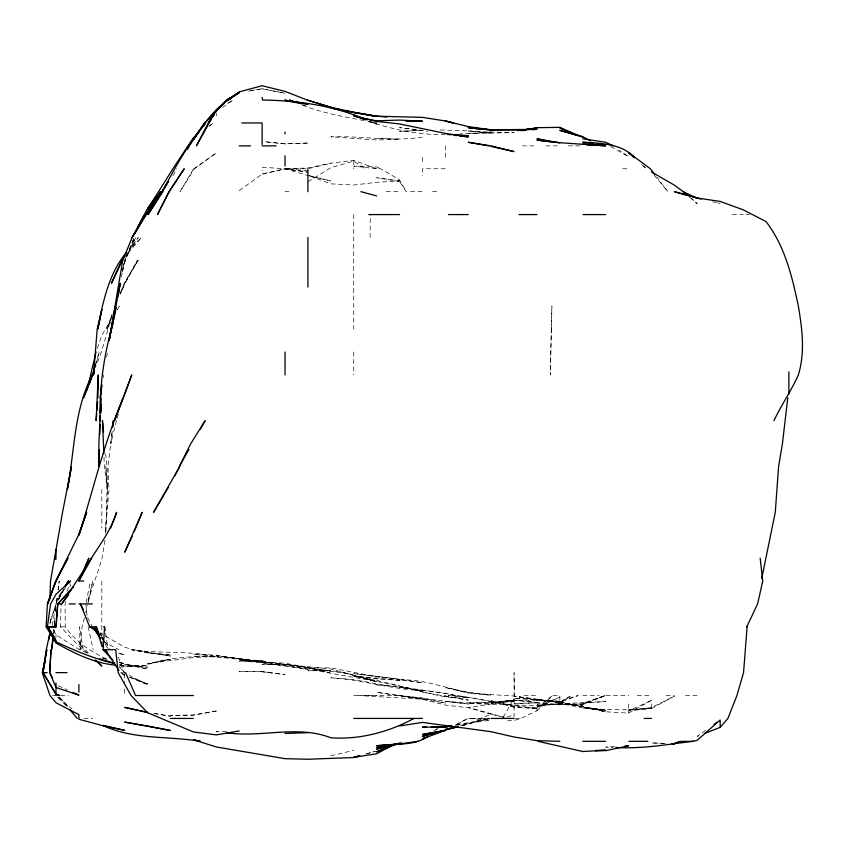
<?xml version="1.0" encoding="UTF-8"?>
<svg xmlns="http://www.w3.org/2000/svg" width="845" height="845" viewBox="0 0 845 845"><rect width="100%" height="100%" fill="white"/><g stroke="black" fill="none" stroke-linecap="round" stroke-linejoin="round"><path stroke-width="0.63" stroke-dasharray="4.22 3.17" d="M370.11 237.477L370.279 214.577M87.595 653.153L78.902 646.098L60.513 626.821L61.072 603.921M105.889 531.389L107.526 489.403L106.966 466.503L105.688 453.776M54.967 617.611L54.281 625.501L54.957 619.322M55.548 611.041L56.002 605.78M103.544 377.43L103.787 374.895M55.738 611.822L56.002 609.329M53.425 633.18L53.995 628.088M56.805 602.643L57.523 596.285M58.231 589.926L59.234 581.011L58.041 589.926M56.33 602.643L57.185 596.285M53.795 634.458L54.714 628.088M104.949 540.304L101.812 559.559L87.912 601.503M54.344 625.564L54.967 621.804M52.179 625.553L55.781 605.189M106.65 357.076L107.347 353.263M86.148 602.643L90.383 581.011M121.395 276.917L122.166 273.104M122.419 271.837L123.433 266.745M123.697 265.467L124.204 262.922M88.313 602.643L92.813 581.011L87.468 602.643M122.377 270.558L123.254 266.745M123.55 265.467L124.13 262.922M116.452 420.694L110.832 443.604L112.237 430.876L107.928 466.503L108.973 489.403L105.224 533.934L106.639 512.313L106.945 489.403L105.794 466.503L107.442 489.403L104.357 466.503L103.967 456.321M122.557 271.002L125.229 260.376L134.281 237.477L124.711 260.376L135.707 237.477L130.817 246.307M84.373 617.917L82.039 626.821L80.159 649.72L79.567 626.821L83.127 649.72L78.902 642.781L89.581 654.252M85.704 612.826L87.711 605.189M96.161 363.445L99.224 351.995L96.045 362.843M65.773 601.503L65.086 603.921L65.245 626.821C75.987 642.179 92.031 652.731 109.047 659.998M69.892 587.043L70.579 584.634M117.17 418.286L118.596 413.469M125.229 260.376L124.711 261.982L134.281 237.477M55.612 605.126L49.76 623.209L55.612 605.168M111.92 315.829L101.4 351.995L96.33 365.251M97.291 348.446L101.812 335.433L111.128 319.273M106.935 329.085L112.079 314.625L106.935 329.085L110.663 322.22M120.339 292.93L124.711 282.177L138.242 260.376L124.711 283.286L120.655 292.93M120.159 294.134L124.711 283.286L137.376 260.376L125.06 283.286L120.655 293.342M66.871 591.32L70.029 584.455M117.487 309.619L119.346 306.186L117.297 309.46M57.904 600.478L64.864 587.888M173.067 175.602L176.901 168.768M503.208 717.31L514.056 698.245L514.056 716.993M61.632 591.901L56.002 600.605L65.931 587.201M124.711 257.345L138.221 237.477L129.961 248.588M128.07 253.035L141.506 237.477L129.127 249.888M536.955 710.719L552.588 695.53L559.855 695.53L559.855 703.325L536.955 706.684L559.855 697.125L536.955 707.867L536.955 710.719L521.006 718.43L514.056 720.447L507.697 720.373M536.955 707.867L552.588 695.53M435.978 730.017L438.059 728.432M209.518 125.979L213.542 122.969L209.306 126.074M239.219 190.6L262.13 174.091L285.029 168.842L307.929 167.965L330.839 163.191L353.738 160.296L376.638 168.768L380.641 168.768L399.537 179.774L406.265 191.678L399.537 181.485L399.537 179.774M705.607 730.386L697.273 736.333L700.896 734.918M433.897 730.893L437.023 728.707M222.594 107.357L233.051 100.059L226.354 104.136M559.855 703.325L571.262 695.53L559.855 702.332L578.181 695.53L559.855 701.044L514.056 700.125L491.156 702.448L468.246 702.903L445.347 701.456L468.246 704.012L399.537 695.615L363.096 695.53M307.929 181.823L330.839 167.711L353.738 161.068L365.209 168.768M285.029 664.561L330.839 668.934L376.638 681.609L353.738 675.947L376.638 680.32L422.447 691.59C384.771 681.471 346.059 676.739 307.929 668.902C269.777 664.793 231.952 655.783 193.42 656.544L216.32 656.269L193.42 657.59L147.611 663.578L170.521 659.206L147.611 664.328C192.47 650.724 239.748 657.368 285.029 664.93L262.13 664.339L285.029 664.561L307.929 667.539L285.029 663.167L262.13 662.11L239.219 658.931L285.029 664.445L307.929 669.567L285.029 665.691L239.219 660.315C269.544 661.751 300.017 665.068 329.455 672.631L307.929 667.539L285.029 664.286L330.839 670.962L307.929 667.93L330.839 667.899L376.638 676.856L399.537 679.433L353.738 673.571L399.537 679.148L422.447 682.823L399.537 679.919C431.098 678.609 459.743 695.213 491.156 695.065L468.246 692.192L445.347 687.555L468.246 693.058L514.056 696.048L559.855 702.438L536.955 699.428L514.056 698.424L536.955 699.459L559.855 702.681L514.056 696.227L536.955 699.681L559.855 702.015L605.664 711.796L628.564 713.106L651.474 700.357L651.474 708.522L628.564 709.863L605.664 709.546L582.765 708.047L605.664 710.318L559.855 703.072L582.765 706.663L605.664 711.627L582.765 707.307L605.664 710.043L582.765 707.899L559.855 703.462L582.765 705.913L559.855 703.927L536.955 705.691L468.246 703.526L491.156 703.325L514.056 701.308L491.156 703.315L514.056 700.125L536.955 702.512L514.056 700.082L491.156 702.406L468.246 702.903M651.474 708.522L674.373 696.153L651.474 707.603L628.564 709.863L651.474 708.321L628.564 710.941L651.474 700.357M455.529 724.968L467.961 718.43L455.529 725.073L489.878 718.672M399.537 742.998L401.829 741.889M604.925 695.53L582.765 704.656L559.855 704.645L582.765 703.959L605.664 695.53L582.765 703.41L605.664 701.498L536.955 704.91L582.765 703.959L604.925 695.53L628.828 695.53M503.208 717.247L491.156 714.289L480.594 718.43L468.246 718.43L491.156 720.162M507.169 717.035L514.056 714.933M462.226 725.506L485.495 718.43L463.155 725.665M365.79 754.078L375.433 751.321L364.586 754.321M460.62 725.644L489.878 718.725L468.246 718.43M309.207 168.461L330.839 163.191M330.839 755.863L353.738 750.371M455.529 725.211L489.878 720.278M514.056 700.125L468.246 707.751L445.347 705.057L422.447 699.227L376.638 692.266L422.447 698.995L399.537 695.53L422.447 697.981L445.347 703.008L422.447 699.195L358.048 695.53M422.447 137.154C391.995 141.928 361.406 135.696 330.839 136.837L376.638 139.974L399.537 139.214L376.638 138.379M614.568 746.61L605.664 747.096L613.301 747.36M422.447 130.257L399.537 131.376L422.447 130.362L399.537 127.616L427.538 131.387M226.502 731.337L216.32 731.654L220.144 732.045M440.256 129.972L468.246 130.869L491.156 133.172L468.246 130.975L491.156 132.158L468.246 133.658L460.62 133.425M522.358 145.868L536.955 145.868M545.87 145.868L559.855 145.868M568.315 145.868L582.765 145.868M307.929 170.679L284.966 168.768L307.929 172.116L285.029 168.937L262.13 174.091L262.13 170.257M287.068 168.768L306.629 168.768M445.347 168.768L422.447 168.768L422.447 175.602M622.585 168.768L628.564 168.768M285.029 191.678L288.927 191.678M386.228 191.678L399.537 191.678M410.448 191.678L422.447 191.678M432.46 191.678L438.544 191.678M732.351 214.577L743.082 214.577M745.977 214.577L749.43 214.577M60.513 626.821L67.516 626.821M120.677 672.631L124.711 673.106M52.39 695.53L55.759 695.53M60.513 695.53L68.234 695.53M353.738 695.53L376.638 695.53M514.626 695.53L514.056 695.53L514.056 672.631L514.626 695.53L514.056 695.393M523.953 695.53L536.955 695.53M582.765 695.53L599.179 695.53M637.214 695.53L651.474 695.53M666.124 695.53L674.373 695.53M685.475 695.53L697.273 695.53M83.919 718.43L92.675 718.43M515.207 718.43L521.006 718.43M262.13 671.68L239.219 671.3L262.13 671.712L285.029 674.627L262.13 671.712L271.551 672.631M665.469 743.378L651.474 742.956L665.469 743.41M445.347 134.682C421.011 134.915 396.759 130.447 373.68 122.969L376.638 124.109L367.934 121.49M262.13 167.247L285.029 168.768L307.929 175.559L330.839 180.978L309.207 175.623M376.638 684.978C430.665 688.886 483.446 701.149 536.955 708.67C506.873 707.519 478.471 696.217 448.146 695.53L468.246 697.452C444.523 700.325 422.69 689.911 399.537 687.27L422.447 690.714M376.638 168.768L353.738 166.138L376.638 166.951L380.641 168.768M422.447 690.354L445.347 693.238L455.064 695.53M119.62 665.733L124.711 666.483L147.611 665.438L124.711 665.987L119.62 664.751M262.13 662.1L216.32 655.762L239.219 658.857L216.32 655.097L193.42 654.294L216.32 656.628C188.467 650.227 159.779 653.977 131.788 649.72L147.611 652.034L133.288 649.72L124.711 647.207L99.9 632.884L101.812 634.394M153.98 713.613L170.521 716.222L153.98 713.317M399.537 181.485L376.638 177.756L399.537 180.862L376.638 182.33L353.738 185.044L330.839 183.851L307.929 175.306M422.447 692.161L468.246 700.104L443.213 695.53M363.92 120.571C342.711 116.441 321.174 112.723 301.031 104.674M369.001 121.522L376.638 122.969L372.825 121.986M119.62 662.543L147.611 668.976L124.711 664.54L147.611 667.138L124.711 665.987L119.62 664.666M119.62 662.628L124.711 663.747L119.62 662.448M712.546 201.744L716.359 202.631M717.637 202.927L720.172 203.518M103.079 658.234L109.449 659.861M301.57 104.495L307.929 106.164M491.156 714.289L468.246 707.54L504.423 717.31M118.543 653.217L124.711 655.16L117.677 652.446M101.812 657.906L105.424 659.237M119.895 664.54L124.711 666.314L119.895 664.371M370.3 121.596L373.849 122.969L370.3 121.49M129.538 677.31L147.611 684.788L129.296 675.44M58.294 685.77L67.452 689.942M86.718 652.953L78.902 649.319L56.002 634.806L52.527 627.962M102.953 641.471L118.997 649.72M610.713 146.502L628.564 156.695L619.438 150.199M57.999 697.188L71.941 708.839M689.678 197.265L697.273 203.656L691.559 198.522M641.725 164.532L646.425 168.768L643.605 166.095M100.08 634.426L101.812 636.105L99.985 634.257M57.84 697.357L66.079 705.607M119.314 666.895L124.711 672.631L119.599 666.652M59.689 697.442L69.301 707.93M59.625 697.516L67.177 706.483M653.945 174.936L667.941 191.678L656.956 177.249M105.488 642.464L109.913 648.685M87.626 617.663L91.83 625.68M105.319 644.059L107.653 648.59M118.363 656.956L124.088 672.631M88.112 626.821L93.193 649.72M105.583 633.18L108.033 648.453M85.905 603.921L87.014 615.371M50.383 619.184L50.668 625.553M628.564 703.969L628.564 713.106M445.347 145.868L445.347 158.089M422.447 157.307L422.447 164.131M353.738 160.296L353.738 168.768M353.738 214.577L353.738 329.085M353.738 351.995L353.738 374.895M216.32 113.536L216.32 115.807M124.711 673.898L124.711 682.802M124.711 689.171L124.711 695.53M101.812 489.403L101.812 528.125M101.812 581.011L101.812 635.725M56.002 634.806L56.002 637.426M551.299 329.085L550.306 374.895L551.922 306.186L551.299 329.085M63.956 589.028L57.893 600.478L63.924 589.028M193.42 169.106L180.048 191.678L194.392 168.768L216.32 152.924L193.42 169.106M216.32 710.994L193.42 715.187L170.521 715.451L193.42 714.986L216.32 710.994M262.13 88.757L248.134 91.207L262.13 88.852L285.029 93.246L262.13 88.757M491.156 132.073L468.246 133.658L514.056 132.538L491.156 132.073M307.929 143.048L285.029 143.904L264.675 141.738L285.029 143.851L307.929 143.048M536.955 702.818L514.056 703.526L536.955 702.86L559.855 704.804L536.955 702.818M330.839 670.507L307.929 670.845C331.398 669.335 354.456 674.511 376.638 681.704L344.454 672.631L330.839 670.507M262.13 660.811L239.219 661.054L262.13 661.466L285.029 665.11L262.13 660.811M536.955 708.121L514.056 707.223L491.156 700.801L514.056 706.864L536.955 708.121M399.537 680.288L376.638 678.936L353.738 676.074L399.537 680.288M262.13 661.223L239.219 659.607L262.13 661.276M559.855 702.015L536.955 700.336L559.855 702.037L582.765 706.663L559.855 702.037M353.738 679.549L330.839 677.817C361.702 679.612 391.383 689.435 422.447 690.555L376.638 683.795L353.738 679.549M170.521 655.002L147.611 652.963L131.947 649.72L170.521 656.111L147.611 652.615L170.521 655.002M147.611 683.795L129.538 677.098L147.611 683.795M124.711 675.313L120.402 672.631L124.711 675.313"/><path stroke-width="1.27" d="M100.069 420.694L100.249 397.794L101.812 384.855L100.407 397.794C101.484 374.557 105.319 351.52 111.424 329.085L109.163 340.535M97.935 397.794L98.252 374.895L96.098 420.694L96.71 413.068M99.298 449.962L98.844 466.503L98.886 443.604L100.122 416.881M49.887 598.83L50.52 581.011L62.541 512.313L71.508 466.503L67.378 489.403C74.709 450.966 73.737 410.512 92.285 374.895L89.707 383.334M99.784 434.689L100.143 424.517M100.154 415.613L99.963 420.694L100.122 418.159M100.249 413.068L100.83 397.794L100.46 413.068L100.967 405.431M115.807 665.173C94.334 663.188 74.518 653.502 56.002 642.982L46.148 626.821L47.394 603.921L56.002 581.011L47.394 603.921M113.019 660.22L103.122 649.72L104.558 626.821L103.65 626.821M100.566 413.068L100.988 406.698M747.117 626.821L743.547 672.631L736.924 695.53L727.936 718.43L720.172 727.365L704.508 733.502M100.397 413.068L101.02 404.153M46.148 626.821L56.002 626.821L57.745 603.921L73.621 586.736M56.002 626.821L57.745 603.921L70.969 590.053M96.911 410.522L97.629 401.618M53.003 637.003L51.577 649.72L53.425 637.003M787.783 397.794L782.428 443.604L778.594 466.503L775.277 512.313L761.725 578.466M48.904 639.549L49.992 631.912M94.735 367.258L95.126 364.713M115.385 306.186L109.121 340.535L122.778 260.376L132.158 237.477L144.601 214.577L135.168 232.903M118.205 296.003L120.275 283.286L111.572 329.085L116.272 307.453M45.545 657.357L45.968 654.812M46.39 652.266L46.802 649.72L42.609 672.631L47.151 672.631M49.792 635.725L50.225 633.18M95.084 363.445L93.098 374.895L94.122 371.071L93.573 374.895L97.186 329.085L101.812 309.492L97.851 329.085L102.435 306.186C107.04 287.184 113.526 267.569 126.475 252.549M112.406 325.272L112.881 322.727M114.054 316.368L114.529 313.822M109.047 340.535L111.191 329.085M42.609 672.631L45.292 659.903M50.182 631.912L46.274 649.72L43.032 672.631L56.002 694.273L59.446 695.53L56.002 694.157L43.032 672.631L45.134 659.903L42.25 672.631L49.95 695.53L56.002 702.744L78.902 714.669L78.902 718.43M87.035 390.158L96.055 351.995M94.978 366.455L92.506 374.895L83.497 397.794L94.027 371.282M47.859 603.921L55.654 581.011L67.938 558.112L56.604 579.871M125.155 393.157L131.757 374.895L114.487 420.694L122.768 398.998C103.914 442.96 93.351 489.783 78.902 535.212L86.634 512.313L78.479 535.212L56.562 579.871M110.727 527.977L116.621 512.313C108.72 537.716 89.19 556.644 78.902 581.011L83.782 581.011M82.43 573.787L88.894 558.112L81.014 576.195M134.228 531.589L142.203 512.313L124.711 552.207L132.2 536.343M123.233 397.794L124.711 394.372M746.769 626.821L757.606 603.921L762.739 581.011L760.162 558.112M122.356 260.376L111.424 283.286L121.796 260.376L124.711 255.655M135.084 232.903L147.611 208.345L156.652 195.839M773.957 420.694C781.361 404.935 791.279 390.791 798.356 374.895C805.222 352.397 802.19 328.927 798.367 306.186C792.114 276.473 784.952 246.106 765.982 221.527L743.082 209.761L720.172 201.437L697.273 198.026L674.373 191.678L701.096 199.093M148.15 214.577C164.49 190.146 176.003 162.905 193.42 139.108C203.994 124.088 215.179 107.315 231.372 98.136M226.882 100.059L216.32 110.199L208.335 122.969L196.378 145.868L211.514 118.881M174.809 475.798L179.721 466.503L153.589 512.313L168.461 487.216M65.16 586.736L68.191 581.011L65.149 586.736M187.579 149.301L189.47 145.868M66.132 585.596L68.667 581.011L65.149 586.462M78.902 581.011L91.704 558.112L61.717 603.921L56.002 603.921M188.931 449.329L179.351 466.503L190.801 443.604L205.124 420.694L200.191 429.503M162.441 191.678L168.651 180.988L147.611 214.577L162.884 191.678M145.657 214.577L132.158 237.477L160.508 191.678L145.657 214.577L147.611 212.084M190.125 144.822L192.766 140.619M208.335 122.969L216.32 110.262L219.668 108.213M198.966 132.306L193.42 139.562L204.585 122.969L216.32 111.265L216.32 110.251M212.887 116.832L214.26 114.793M193.42 139.562L204.648 122.969L216.32 111.265M154.001 199.895L147.611 209.148L172.866 168.768L193.42 137.714M155.417 197.846L156.832 195.786M68.984 583.082L70.515 581.011L56.002 594.278L50.563 603.921L47.404 626.821L52.696 635.007M61.717 603.921L68.751 594.553M193.42 138.031L205.25 123.972M229.65 99.002L227.252 100.059L216.32 110.737L226.692 100.059L239.219 92.348M216.32 110.737L226.724 100.059L239.219 92.76L226.692 100.059M427.654 736.354C413.575 747.223 392.925 742.037 376.638 747.519L385.542 745.755M713.93 724.44L717.056 722.211M238.227 93.045L228.234 100.059L239.219 91.851L262.13 85.746L285.029 91.387L307.929 100.323L330.839 107.294L353.738 112.332L376.638 116.219L422.447 117.36L445.347 120.962L468.246 126.581L491.156 129.887L525.505 129.982M424.528 737.442L422.447 738.9L445.347 730.333L422.447 736.312L458.603 726.584M391.531 745.691L376.638 753.793L353.738 757.342L358.555 756M226.502 732.699C261.2 738.012 297.123 724.672 330.839 737.78C359.537 739.882 388.795 732.023 413.965 718.43M388.087 746.621L376.638 751.902L399.537 743.019M615.847 747.455C635.419 748.67 655.002 746.346 674.373 743.695C681.45 739.301 689.826 742.998 697.273 740.22L720.172 719.982L720.172 727.365M674.373 743.695L671.828 743.611L674.373 743.653L680.912 741.329M359.769 755.8L353.738 757.532L307.929 759.254L285.029 758.673L216.32 746.969L193.42 739.734L200.096 741.107M458.074 726.277L445.347 729.488L458.074 726.753M388.087 745.258L390.633 744.751M521.692 130.552L536.955 127.669L559.855 127.363L575.889 134.851M451.705 725.918L445.347 727.08L422.447 727.144L426.26 727.122M451.705 725.834L445.347 726.996L431.351 727.091M444.079 730.545L422.447 734.474L445.347 730.534M239.219 730.946L216.32 734.886L193.42 731.96L147.611 712.726L131.07 695.53L118.173 672.631L115.723 649.72L103.122 649.72M525.505 130.088L522.96 130.521L525.505 130.362M528.051 129.665L536.955 128.186L517.869 130.552L535.688 128.345M399.537 725.982L422.447 722.39L491.156 731.728L514.056 736.998L536.955 740.643L559.855 741.329M399.537 743.98L376.638 745.702L399.537 743.938L418.032 741.329M674.373 743.653L693.037 741.329M520.414 130.563L525.505 130.193M531.864 129.729L536.955 129.359L491.156 129.813L468.246 127.637L487.333 129.644M624.751 746.05L628.564 745.85L605.664 750.635L595.482 750.698M285.029 733.439L307.929 732.678M595.482 750.455L605.664 750.202L582.765 751.532L537.99 741.329M587.856 144.917L605.664 144.706L582.765 144.22L605.664 145.868L559.855 142.699L536.955 140.133L559.855 142.847L536.955 138.77L549.683 141.559M114.529 663.473C94.186 658.846 74.835 650.65 56.002 641.799L47.753 626.821L56.002 626.789M241.786 122.969L262.13 122.969L262.13 144.442M239.219 145.868L250.469 145.868M262.13 145.868L276.051 145.868M368.769 214.577L399.537 214.577M448.389 214.577L468.246 214.577M518.841 214.577L536.955 214.577M583.071 214.577L605.664 214.577M69.174 603.921L75.332 603.921M78.902 603.921L92.306 603.921M83.412 609.646L80.402 603.921L89.654 626.821L92.263 626.821M99.499 635.018L96.256 626.821L94.207 626.821L100.059 637.637M56.002 672.631L67.04 672.631M193.42 695.53L135.538 695.53L125.578 672.631M170.521 718.43L193.42 718.43M353.738 718.43L422.447 718.43M491.156 718.43L514.056 718.43M644.101 718.43L651.474 718.43M582.765 741.329L605.664 741.329M628.912 741.329L647.851 741.329M405.906 121.184L422.447 121.205L399.537 120.085L376.638 120.824L361.375 118.046M365.568 119.515C333.279 105.498 297.503 100.428 262.541 100.059L262.13 97.376M454.251 135.073L468.246 135.696L454.251 134.904M386.82 117.022L371.546 115.733M447.892 134.535L451.705 134.756M592.936 143.28L582.765 142.192C600.32 143.312 621.202 143.375 634.204 157.181M596.76 143.692L600.573 144.104M454.251 135.369L456.796 135.654M459.342 135.929L468.246 136.911L445.347 133.383L399.537 123.94L376.638 121.405L353.738 115.913L365.79 119.631M491.156 130.056L468.246 127.331L477.161 128.926M199.906 741.181C167.521 735.953 133.542 739.808 103.016 725.506M366.466 114.983L369.001 115.364M582.765 138.791L605.664 142.298L613.343 145.868M353.738 112.66L376.638 116.293L344.834 110.684M285.029 100.301L307.929 104.188L285.029 100.175L291.388 101.833M488.928 145.868L468.246 142.277L491.156 145.931L514.056 151.582L491.156 146.407M342.288 110.167L332.106 108.086L342.288 110.251M147.611 712.208L124.711 707.402L147.611 712.61M344.834 110.779L349.925 111.857M361.375 118.289L367.733 119.652M103.079 725.39L124.711 730.365L101.812 725.432L78.902 719.264M114.529 663.325L99.488 658.868M360.878 191.678L376.638 195.913M330.839 107.294L307.369 100.059M299.352 103.312L289.539 100.059L296.437 102.826M366.994 119.705L353.738 115.226L365.568 119.779M575.529 134.873L559.855 127.975L582.765 137.091L559.855 130.362L582.765 136.689L590.655 140.978M73.177 692.551L78.902 695.16L56.002 687.481L49.675 672.631L51.017 649.72L49.728 672.631L52.58 678.123M697.273 198.216L683.024 191.678L684.925 193.273M651.474 171.979L674.373 185.129L686.795 194.244M89.654 626.821L96.288 630.951M96.256 626.821L101.812 645.876L103.692 647.154M634.204 157.74L628.564 152.649L650.344 168.768L654.611 174.154M95.179 660.019L101.812 666.018L96.172 660.589M56.002 559.538L54.502 558.112L56.002 558.112L56.002 549.493M96.351 630.539L92.707 626.821L100.407 638.714M107.674 652.71L105.118 649.72L118.944 670.444M69.691 709.473L77.244 718.43M103.28 639.348L101.812 637.278L104.146 641.799M54.017 637.056L55.347 639.105M47.753 626.821L51.883 633.475M53.256 635.693L55.316 639.021M104.558 626.821L105.171 630.634M103.565 432.154L102.467 420.694L103.872 453.776M788.881 371.842L788.881 393.981M307.929 168.768L307.929 191.678M307.929 237.477L307.929 287.068M285.029 132.052L285.029 133.785M285.029 155.818L285.029 165.895M285.029 351.995L285.029 374.895M101.812 642.126L101.812 645.876M78.902 684.577L78.902 692.034M56.002 640.13L56.002 641.799M56.002 683.003L56.002 695.53M113.367 420.694L112.681 427.063L113.367 420.694M169.042 191.678L157.476 214.577L169.106 191.678L184.189 168.768L169.042 191.678M395.724 744.022L376.638 749.145L395.724 744.044M147.611 726.003L124.711 722.105L170.521 730.502L147.611 726.003M453.121 122.969L445.347 120.962L453.121 122.969"/></g></svg>
